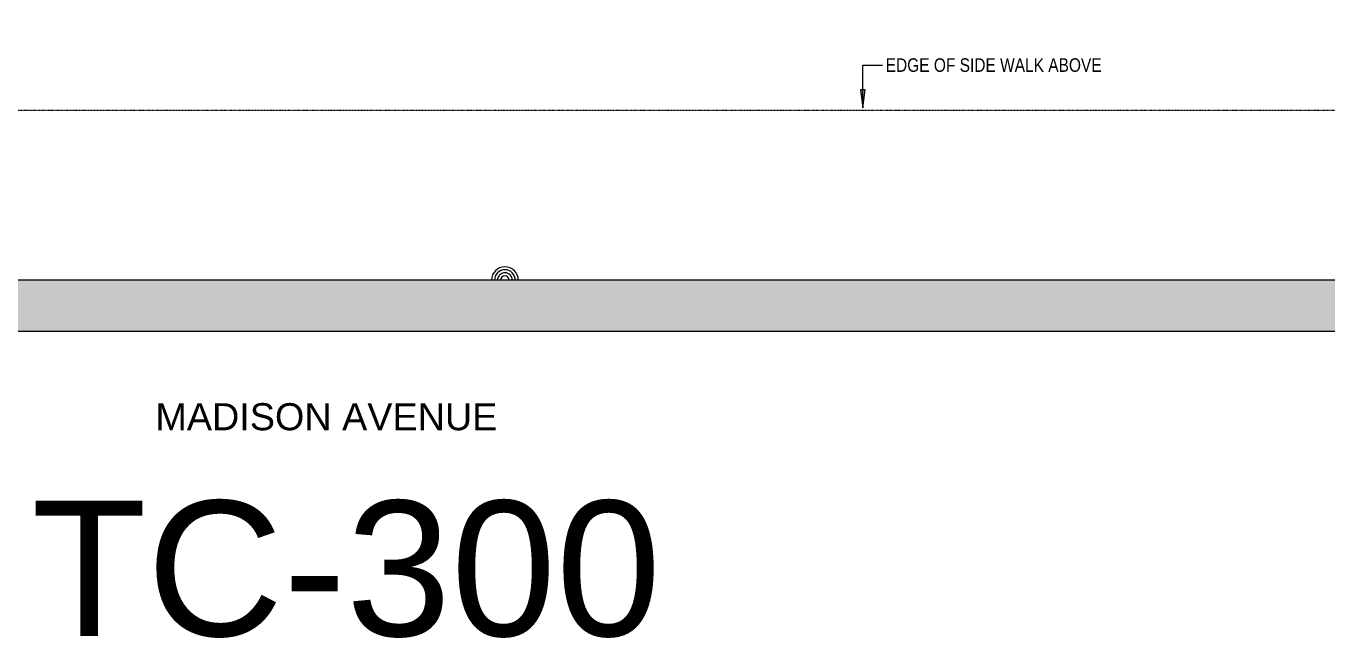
# Model space of a CAD drawing. Header units: inches. Extents: x 891 to 14187, y -1169 to 3232.
# Drawn here: x 2085 to 2951, y 1189 to 1596 of the extents above; entities that cross this region are included whole.
import ezdxf

# ---------------------------------------------------------------- set-up
doc = ezdxf.new("R2010")
doc.units = ezdxf.units.IN
doc.header["$MEASUREMENT"] = 0
doc.linetypes.add('IMPORT-IMPORT-DASHDOT2', pattern=[0.5, 0.25, -0.125, 0, -0.125])
for name, color, linetype, lineweight in [('A-Hatch', 7, 'Continuous', 9), ('EX-EXT-CORE', 7, 'Continuous', 9), ('G-ANNO-TEXT', 7, 'Continuous', 9), ('SPEAKER', 10, 'Continuous', 20)]:
    doc.layers.add(name, color=color, linetype=linetype, lineweight=lineweight)
doc.styles.add('Arial Narrow_2', font='ARIALN.TTF', dxfattribs={"height": 9})
doc.styles.add('Arial_3', font='arial.ttf', dxfattribs={"height": 18})

msp = doc.modelspace()

# ---------------------------------------------------------------- hatches: boundary and pattern name
at = {"layer": 'A-Hatch'}
msp.add_hatch(color=9, dxfattribs=at).paths.add_polyline_path([(1989.96, 1392.91), (3647.39, 1392.91), (3647.39, 1648.82), (3626.76, 1648.82), (3626.76, 1426.82), (1990.06, 1426.82), (1989.97, 1397.19)])
at = {"layer": 'G-ANNO-TEXT'}
msp.add_hatch(color=256, dxfattribs=at).paths.add_polyline_path([(2641.66, 1541.43), (2643.23, 1553.43), (2640.08, 1553.43)])

# ---------------------------------------------------------------- linework, layer by layer
at = {"color": 8, "lineweight": 9}
for p, q in [((3626.76, 1426.82), (1990.06, 1426.82)), ((1989.96, 1392.91), (3647.39, 1392.91))]:
    msp.add_line(p, q, dxfattribs=at)
at = {"layer": 'EX-EXT-CORE', "color": 8, "linetype": 'IMPORT-IMPORT-DASHDOT2'}
msp.add_line((1996, 1539.9), (3252.92, 1539.9), dxfattribs=at)
at = {"layer": 'G-ANNO-TEXT'}
for p, q in [((2641.66, 1569.96), (2654.77, 1569.96)), ((2641.66, 1541.43), (2641.66, 1569.96)), ((2643.23, 1553.43), (2640.08, 1553.43)), ((2640.08, 1553.43), (2641.66, 1541.43)), ((2641.66, 1541.43), (2643.23, 1553.43))]:
    msp.add_line(p, q, dxfattribs=at)
at = {"layer": 'SPEAKER', "color": 3}
for radius in [8.94, 6.94, 4.94, 2.93]:
    msp.add_arc((2403.39, 1426.82), radius, 0, 180, dxfattribs=at)

# ---------------------------------------------------------------- texts
at = {"layer": 'G-ANNO-TEXT'}
for s, height, style, p in [('EDGE OF SIDE WALK ABOVE', 9, 'Arial Narrow_2', (2656.95, 1565.46)), ('MADISON AVENUE', 18, 'Arial_3', (2170.67, 1326.99)), ('TC-300', 90, 'Arial_3', (2088.18, 1190.04))]:
    msp.add_text(s, height=height, dxfattribs=dict(at, style=style)).set_placement(p)

doc.saveas('drawing.dxf')
